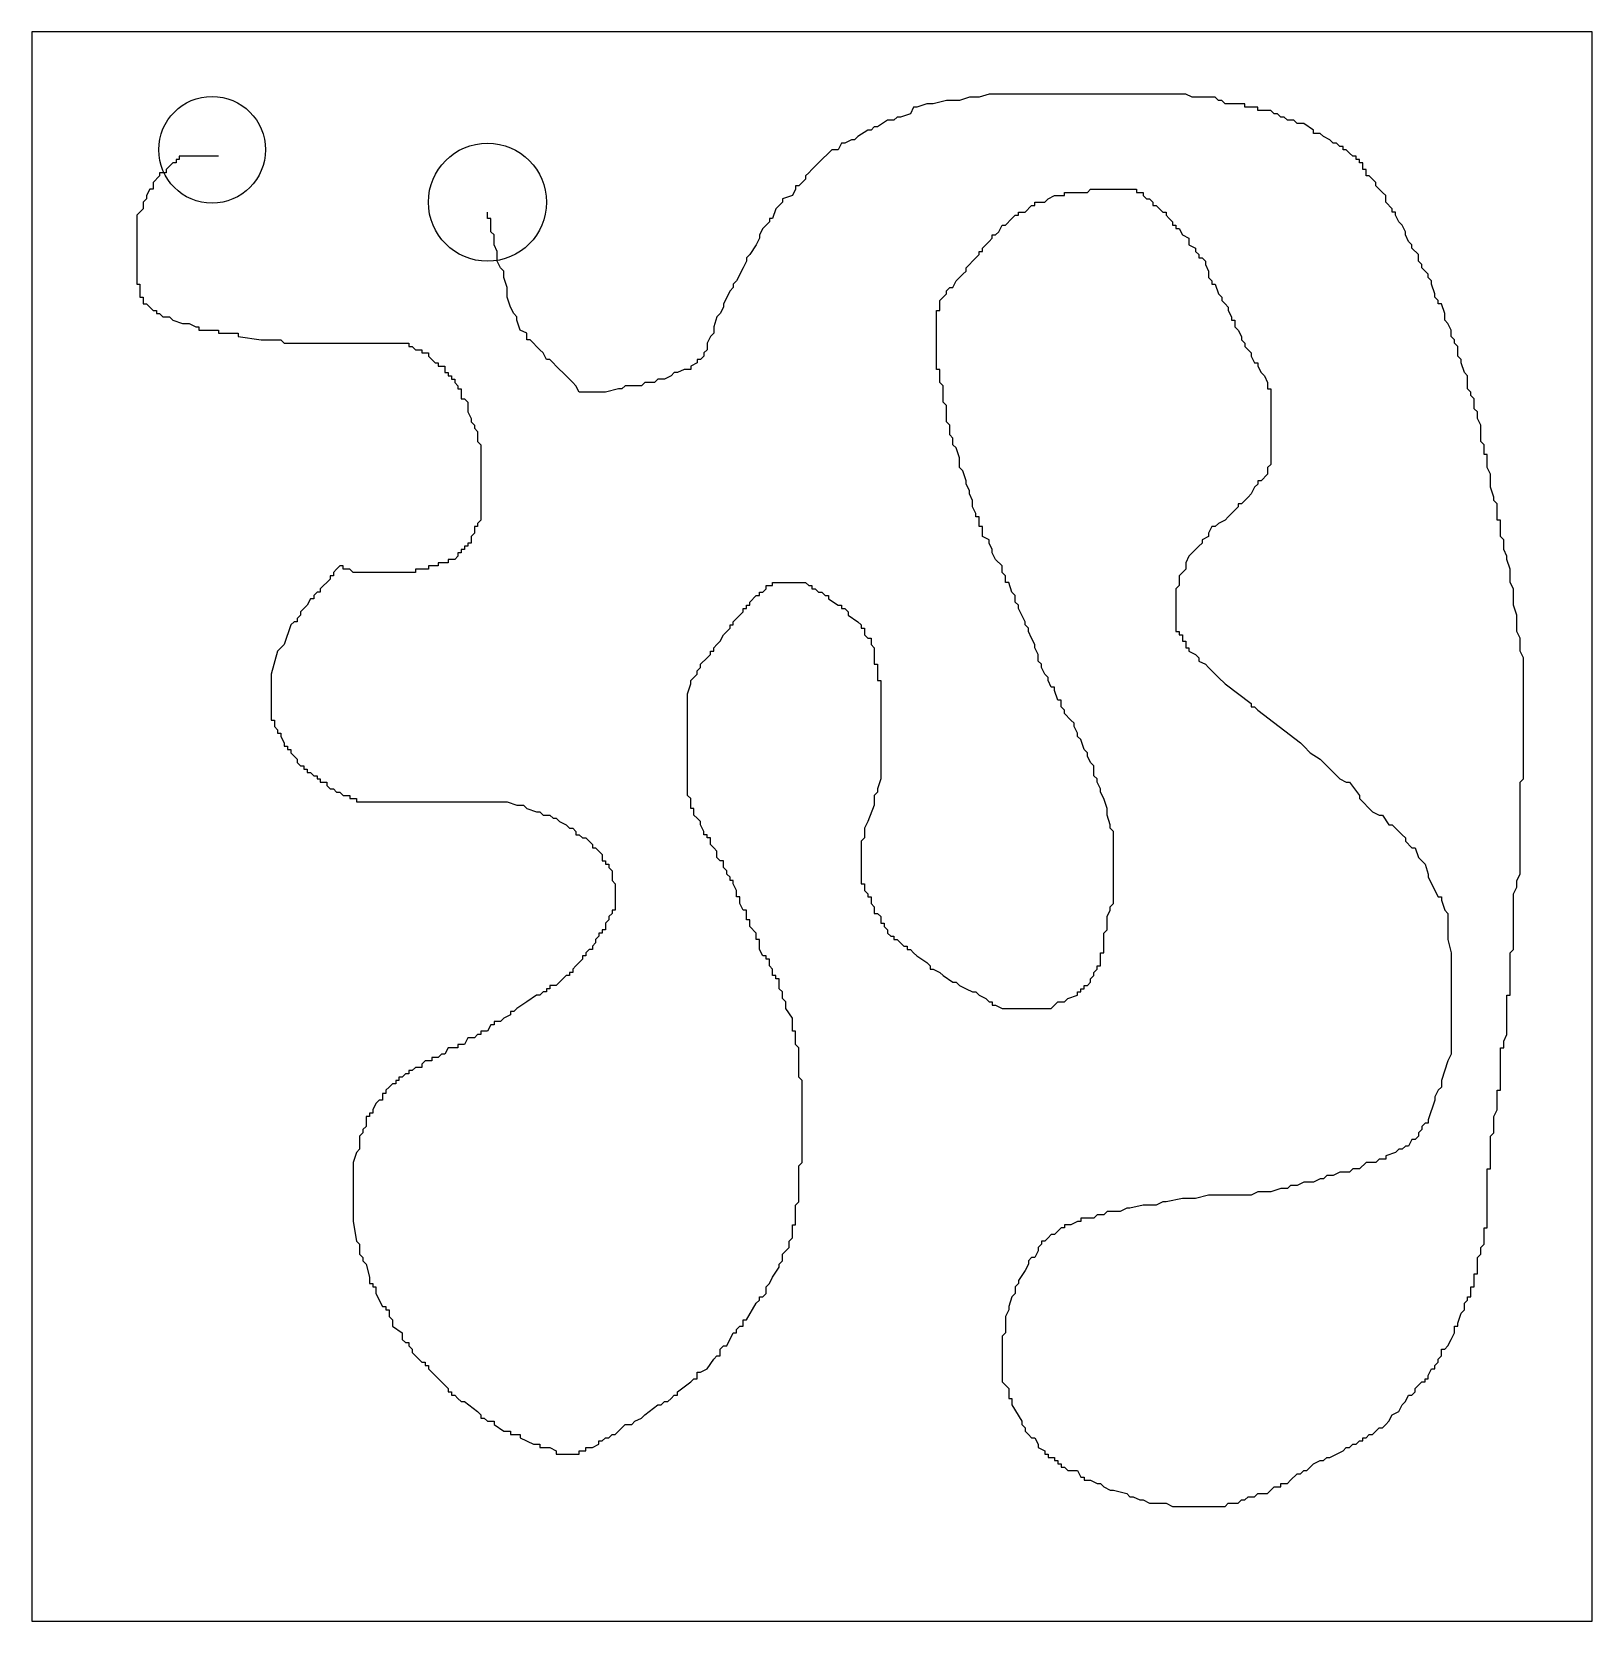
# Model space of a CAD drawing. Extents: x 24.8 to 74, y 0.2 to 50.3.
import ezdxf

# ---------------------------------------------------------------- set-up
doc = ezdxf.new("R2010")
doc.units = 0
doc.layers.add('LAYER_1', color=7, linetype='CONTINUOUS')

msp = doc.modelspace()

# ---------------------------------------------------------------- linework, layer by layer
at = {"layer": 'LAYER_1'}
msp.add_lwpolyline([(24.75, 0.163), (73.983, 0.163), (73.983, 50.327), (24.75, 50.327)], close=True, dxfattribs=at)
msp.add_lwpolyline([(30.646, 46.396), (30.542, 46.396), (30.439, 46.396), (30.335, 46.396), (30.232, 46.396), (30.129, 46.396), (30.025, 46.396), (29.922, 46.396), (29.818, 46.396), (29.715, 46.396), (29.611, 46.396), (29.508, 46.396), (29.405, 46.396), (29.405, 46.293), (29.301, 46.293), (29.301, 46.189), (29.198, 46.189), (29.094, 46.086), (28.991, 45.983), (28.991, 45.879), (28.887, 45.879), (28.784, 45.879), (28.784, 45.776), (28.577, 45.569), (28.577, 45.465), (28.577, 45.362), (28.474, 45.362), (28.37, 45.155), (28.37, 45.052), (28.267, 44.948), (28.267, 44.845), (28.267, 44.741), (28.163, 44.638), (28.06, 44.534), (28.06, 44.431), (28.06, 44.328), (28.06, 44.224), (28.06, 44.121), (28.06, 43.914), (28.06, 43.81), (28.06, 43.707), (28.06, 43.604), (28.06, 43.397), (28.06, 43.293), (28.06, 43.19), (28.06, 43.086), (28.06, 42.983), (28.06, 42.88), (28.06, 42.776), (28.06, 42.673), (28.06, 42.569), (28.06, 42.466), (28.06, 42.362), (28.163, 42.362), (28.163, 42.259), (28.163, 42.156), (28.163, 42.052), (28.163, 41.949), (28.267, 41.949), (28.267, 41.845), (28.267, 41.742), (28.37, 41.742), (28.474, 41.638), (28.577, 41.535), (28.681, 41.535), (28.681, 41.432), (28.784, 41.432), (28.887, 41.328), (28.991, 41.328), (29.094, 41.328), (29.198, 41.225), (29.508, 41.121), (29.611, 41.121), (29.715, 41.121), (29.922, 41.018), (30.025, 41.018), (30.025, 40.914), (30.646, 40.914), (30.646, 40.811), (30.853, 40.811), (30.956, 40.811), (31.059, 40.811), (31.163, 40.811), (31.266, 40.811), (31.266, 40.708), (31.99, 40.604), (32.094, 40.604), (32.197, 40.604), (32.404, 40.604), (32.611, 40.604), (32.714, 40.501), (32.818, 40.501), (32.921, 40.501), (33.438, 40.501), (33.542, 40.501), (33.645, 40.501), (33.852, 40.501), (33.956, 40.501), (34.162, 40.501), (34.266, 40.501), (34.473, 40.501), (34.783, 40.501), (34.886, 40.501), (34.99, 40.501), (35.093, 40.501), (35.197, 40.501), (35.3, 40.501), (35.404, 40.501), (35.507, 40.501), (35.61, 40.501), (35.714, 40.501), (35.817, 40.501), (35.921, 40.501), (36.024, 40.501), (36.128, 40.501), (36.231, 40.501), (36.334, 40.501), (36.438, 40.501), (36.541, 40.501), (36.645, 40.501), (36.645, 40.397), (36.748, 40.397), (36.852, 40.294), (36.955, 40.294), (37.058, 40.294), (37.058, 40.19), (37.162, 40.19), (37.265, 40.19), (37.265, 40.087), (37.472, 39.88), (37.576, 39.88), (37.576, 39.777), (37.679, 39.777), (37.782, 39.777), (37.782, 39.673), (37.782, 39.57), (37.886, 39.57), (37.886, 39.466), (37.989, 39.466), (37.989, 39.363), (38.093, 39.363), (38.093, 39.26), (38.196, 39.156), (38.196, 39.053), (38.3, 39.053), (38.3, 38.949), (38.3, 38.846), (38.3, 38.742), (38.403, 38.742), (38.506, 38.639), (38.506, 38.536), (38.506, 38.432), (38.506, 38.329), (38.61, 38.122), (38.61, 38.018), (38.713, 37.915), (38.713, 37.812), (38.817, 37.708), (38.817, 37.605), (38.817, 37.398), (38.92, 37.294), (38.92, 37.191), (38.92, 37.088), (38.92, 36.984), (38.92, 36.881), (38.92, 36.777), (38.92, 36.57), (38.92, 36.467), (38.92, 36.364), (38.92, 36.26), (38.92, 36.157), (38.92, 36.053), (38.92, 35.846), (38.92, 35.743), (38.92, 35.64), (38.92, 35.536), (38.92, 35.433), (38.92, 35.329), (38.92, 35.226), (38.92, 35.122), (38.92, 35.019), (38.92, 34.916), (38.817, 34.812), (38.817, 34.709), (38.713, 34.709), (38.713, 34.605), (38.713, 34.502), (38.61, 34.398), (38.61, 34.295), (38.61, 34.192), (38.506, 34.192), (38.506, 34.088), (38.403, 34.088), (38.403, 33.985), (38.3, 33.985), (38.3, 33.881), (38.196, 33.881), (38.196, 33.778), (38.093, 33.674), (37.989, 33.674), (37.886, 33.674), (37.886, 33.571), (37.679, 33.571), (37.576, 33.571), (37.576, 33.468), (37.472, 33.468), (37.369, 33.468), (37.265, 33.468), (37.265, 33.364), (37.162, 33.364), (37.058, 33.364), (36.955, 33.364), (36.852, 33.364), (36.852, 33.261), (36.748, 33.261), (36.645, 33.261), (36.541, 33.261), (36.438, 33.261), (36.334, 33.261), (36.231, 33.261), (36.128, 33.261), (36.024, 33.261), (35.921, 33.261), (35.817, 33.261), (35.714, 33.261), (35.61, 33.261), (35.507, 33.261), (35.404, 33.261), (35.3, 33.261), (35.197, 33.261), (35.093, 33.261), (34.99, 33.261), (34.886, 33.261), (34.783, 33.364), (34.68, 33.364), (34.576, 33.364), (34.576, 33.468), (34.473, 33.468), (34.369, 33.364), (34.266, 33.261), (34.266, 33.157), (34.162, 33.157), (34.162, 33.054), (34.059, 32.95), (33.956, 32.847), (33.852, 32.744), (33.852, 32.64), (33.749, 32.64), (33.645, 32.537), (33.645, 32.433), (33.542, 32.433), (33.438, 32.226), (33.335, 32.123), (33.231, 32.02), (33.231, 31.916), (33.128, 31.813), (33.128, 31.709), (33.025, 31.709), (32.921, 31.606), (32.714, 30.985), (32.507, 30.778), (32.301, 30.054), (32.301, 29.951), (32.301, 29.848), (32.301, 29.744), (32.301, 29.537), (32.301, 29.434), (32.301, 29.33), (32.301, 29.227), (32.301, 29.124), (32.301, 29.02), (32.301, 28.917), (32.301, 28.813), (32.301, 28.606), (32.404, 28.606), (32.404, 28.503), (32.404, 28.4), (32.507, 28.296), (32.507, 28.193), (32.611, 28.193), (32.611, 28.089), (32.714, 27.882), (32.714, 27.779), (32.818, 27.779), (32.818, 27.676), (32.921, 27.676), (32.921, 27.572), (33.025, 27.469), (33.128, 27.365), (33.128, 27.262), (33.231, 27.158), (33.335, 27.158), (33.335, 27.055), (33.438, 27.055), (33.438, 26.952), (33.542, 26.952), (33.645, 26.848), (33.749, 26.848), (33.749, 26.745), (33.852, 26.745), (33.852, 26.641), (33.956, 26.641), (34.059, 26.641), (34.059, 26.538), (34.162, 26.434), (34.266, 26.434), (34.369, 26.331), (34.473, 26.331), (34.576, 26.228), (34.68, 26.228), (34.783, 26.228), (34.783, 26.124), (34.886, 26.124), (34.99, 26.124), (34.99, 26.021), (35.093, 26.021), (35.197, 26.021), (35.3, 26.021), (35.404, 26.021), (35.507, 26.021), (35.61, 26.021), (35.714, 26.021), (35.817, 26.021), (35.921, 26.021), (36.024, 26.021), (36.128, 26.021), (36.231, 26.021), (36.334, 26.021), (36.438, 26.021), (36.541, 26.021), (36.645, 26.021), (36.748, 26.021), (36.852, 26.021), (36.955, 26.021), (37.058, 26.021), (37.162, 26.021), (37.265, 26.021), (37.576, 26.021), (37.989, 26.021), (38.093, 26.021), (38.196, 26.021), (38.3, 26.021), (38.61, 26.021), (38.713, 26.021), (38.817, 26.021), (38.92, 26.021), (39.024, 26.021), (39.127, 26.021), (39.23, 26.021), (39.334, 26.021), (39.644, 26.021), (39.748, 26.021), (40.058, 25.917), (40.161, 25.917), (40.265, 25.917), (40.368, 25.814), (40.678, 25.71), (40.782, 25.71), (40.885, 25.607), (40.989, 25.607), (41.092, 25.607), (41.196, 25.504), (41.299, 25.504), (41.402, 25.4), (41.609, 25.297), (41.713, 25.193), (41.816, 25.193), (41.92, 25.09), (41.92, 24.986), (42.023, 24.986), (42.126, 24.883), (42.23, 24.883), (42.333, 24.779), (42.437, 24.676), (42.437, 24.573), (42.54, 24.573), (42.644, 24.469), (42.747, 24.366), (42.747, 24.262), (42.747, 24.159), (42.85, 24.159), (42.85, 24.055), (42.954, 24.055), (42.954, 23.952), (43.057, 23.849), (43.057, 23.745), (43.057, 23.642), (43.057, 23.538), (43.161, 23.435), (43.161, 23.331), (43.161, 23.228), (43.161, 23.125), (43.161, 23.021), (43.161, 22.918), (43.161, 22.814), (43.161, 22.711), (43.161, 22.607), (43.057, 22.607), (43.057, 22.504), (42.954, 22.401), (42.954, 22.297), (42.85, 22.194), (42.85, 22.09), (42.85, 21.987), (42.747, 21.987), (42.747, 21.883), (42.644, 21.883), (42.644, 21.78), (42.54, 21.677), (42.54, 21.573), (42.437, 21.47), (42.437, 21.366), (42.333, 21.366), (42.23, 21.263), (42.23, 21.159), (42.126, 21.159), (42.126, 21.056), (42.023, 20.953), (41.92, 20.849), (41.816, 20.746), (41.816, 20.642), (41.713, 20.642), (41.713, 20.539), (41.609, 20.539), (41.506, 20.435), (41.299, 20.229), (41.196, 20.229), (41.092, 20.229), (41.092, 20.125), (40.989, 20.125), (40.989, 20.022), (40.885, 20.022), (40.782, 19.918), (40.678, 19.918), (40.368, 19.711), (40.058, 19.505), (39.954, 19.401), (39.851, 19.401), (39.851, 19.298), (39.644, 19.194), (39.541, 19.091), (39.437, 19.091), (39.334, 19.091), (39.334, 18.987), (39.23, 18.987), (39.127, 18.781), (39.024, 18.781), (38.92, 18.781), (38.92, 18.677), (38.817, 18.677), (38.713, 18.574), (38.61, 18.574), (38.506, 18.574), (38.403, 18.367), (38.3, 18.367), (38.196, 18.367), (38.196, 18.263), (38.093, 18.263), (37.989, 18.263), (37.886, 18.263), (37.782, 18.057), (37.679, 18.057), (37.576, 17.953), (37.472, 17.953), (37.369, 17.953), (37.369, 17.85), (37.162, 17.85), (37.058, 17.746), (37.058, 17.643), (36.955, 17.643), (36.852, 17.643), (36.748, 17.539), (36.645, 17.539), (36.645, 17.436), (36.541, 17.436), (36.438, 17.333), (36.334, 17.333), (36.334, 17.229), (36.231, 17.229), (36.231, 17.126), (36.128, 17.126), (36.024, 17.022), (35.921, 16.919), (35.921, 16.815), (35.817, 16.815), (35.817, 16.712), (35.817, 16.609), (35.714, 16.609), (35.61, 16.505), (35.507, 16.298), (35.507, 16.195), (35.404, 16.195), (35.404, 16.091), (35.3, 16.091), (35.3, 15.988), (35.3, 15.885), (35.3, 15.781), (35.197, 15.678), (35.197, 15.574), (35.093, 15.471), (35.093, 15.367), (35.093, 15.264), (35.093, 15.161), (35.093, 15.057), (34.99, 14.954), (34.886, 14.643), (34.886, 14.54), (34.886, 14.437), (34.886, 14.333), (34.886, 14.23), (34.886, 14.126), (34.886, 14.023), (34.886, 13.609), (34.886, 13.402), (34.886, 13.299), (34.886, 13.092), (34.886, 12.989), (34.886, 12.885), (34.886, 12.782), (34.99, 12.161), (35.093, 12.058), (35.093, 11.954), (35.093, 11.851), (35.093, 11.747), (35.197, 11.644), (35.197, 11.541), (35.3, 11.437), (35.404, 11.023), (35.404, 10.92), (35.404, 10.817), (35.507, 10.817), (35.507, 10.713), (35.61, 10.713), (35.61, 10.61), (35.61, 10.506), (35.817, 10.093), (35.921, 10.093), (35.921, 9.989), (36.024, 9.989), (36.024, 9.782), (36.128, 9.679), (36.128, 9.575), (36.128, 9.472), (36.438, 9.265), (36.438, 9.162), (36.438, 9.058), (36.541, 8.955), (36.645, 8.955), (36.645, 8.851), (36.748, 8.748), (36.748, 8.645), (37.058, 8.334), (37.162, 8.334), (37.162, 8.231), (37.265, 8.231), (37.265, 8.127), (37.369, 8.024), (37.472, 7.921), (37.886, 7.507), (37.886, 7.403), (37.989, 7.403), (37.989, 7.3), (38.093, 7.3), (38.196, 7.197), (38.3, 7.093), (38.403, 7.093), (38.817, 6.783), (38.92, 6.679), (38.92, 6.576), (39.024, 6.576), (39.127, 6.473), (39.23, 6.473), (39.334, 6.473), (39.334, 6.369), (39.644, 6.162), (39.748, 6.162), (39.851, 6.162), (39.851, 6.059), (39.954, 6.059), (40.058, 6.059), (40.161, 6.059), (40.161, 5.955), (40.575, 5.748), (40.678, 5.748), (40.782, 5.748), (40.782, 5.645), (40.885, 5.645), (40.989, 5.645), (41.092, 5.645), (41.299, 5.542), (41.299, 5.438), (41.402, 5.438), (41.506, 5.438), (41.609, 5.438), (41.713, 5.438), (41.816, 5.438), (41.92, 5.438), (42.023, 5.438), (42.023, 5.542), (42.126, 5.542), (42.23, 5.542), (42.23, 5.645), (42.333, 5.645), (42.437, 5.645), (42.644, 5.748), (42.644, 5.852), (42.747, 5.852), (42.85, 5.955), (42.954, 5.955), (43.057, 6.059), (43.161, 6.059), (43.264, 6.162), (43.368, 6.266), (43.471, 6.369), (43.574, 6.369), (43.678, 6.369), (43.781, 6.473), (43.988, 6.576), (44.092, 6.679), (44.505, 6.99), (44.609, 6.99), (44.712, 7.093), (44.816, 7.093), (44.919, 7.197), (45.022, 7.3), (45.126, 7.3), (45.126, 7.403), (45.54, 7.714), (45.643, 7.817), (45.746, 7.817), (45.746, 7.921), (45.746, 8.024), (45.85, 8.024), (46.057, 8.127), (46.264, 8.438), (46.367, 8.541), (46.47, 8.541), (46.47, 8.645), (46.47, 8.748), (46.574, 8.851), (46.677, 8.851), (46.884, 9.265), (46.988, 9.265), (46.988, 9.369), (47.091, 9.472), (47.194, 9.472), (47.194, 9.679), (47.298, 9.679), (47.608, 10.196), (47.712, 10.299), (47.712, 10.403), (47.815, 10.403), (47.918, 10.506), (47.918, 10.61), (47.918, 10.713), (48.022, 10.817), (48.125, 11.023), (48.332, 11.334), (48.332, 11.437), (48.436, 11.541), (48.436, 11.644), (48.436, 11.747), (48.539, 11.851), (48.642, 11.954), (48.642, 12.058), (48.642, 12.161), (48.746, 12.265), (48.746, 12.368), (48.746, 12.575), (48.746, 12.678), (48.849, 12.678), (48.849, 12.782), (48.849, 12.885), (48.849, 12.989), (48.849, 13.092), (48.849, 13.299), (48.953, 13.402), (48.953, 13.506), (48.953, 13.609), (48.953, 13.713), (48.953, 13.816), (48.953, 13.919), (48.953, 14.023), (48.953, 14.126), (48.953, 14.23), (48.953, 14.333), (48.953, 14.437), (48.953, 14.54), (49.056, 14.643), (49.056, 14.747), (49.056, 14.85), (49.056, 14.954), (49.056, 15.057), (49.056, 15.161), (49.056, 15.264), (49.056, 15.367), (49.056, 15.471), (49.056, 15.574), (49.056, 15.678), (49.056, 15.781), (49.056, 15.885), (49.056, 15.988), (49.056, 16.091), (49.056, 16.298), (49.056, 16.402), (49.056, 16.505), (49.056, 16.609), (49.056, 16.712), (49.056, 16.815), (49.056, 16.919), (49.056, 17.126), (49.056, 17.229), (48.953, 17.333), (48.953, 17.436), (48.953, 17.539), (48.953, 17.85), (48.953, 17.953), (48.953, 18.057), (48.953, 18.16), (48.953, 18.263), (48.849, 18.367), (48.849, 18.47), (48.849, 18.677), (48.849, 18.781), (48.746, 18.781), (48.746, 18.884), (48.746, 18.987), (48.746, 19.091), (48.746, 19.194), (48.539, 19.505), (48.539, 19.608), (48.539, 19.711), (48.436, 19.815), (48.436, 19.918), (48.436, 20.022), (48.332, 20.125), (48.332, 20.229), (48.332, 20.332), (48.332, 20.435), (48.229, 20.435), (48.229, 20.539), (48.125, 20.539), (48.125, 20.746), (48.022, 20.849), (48.022, 20.953), (48.022, 21.056), (47.918, 21.056), (47.918, 21.159), (47.815, 21.159), (47.712, 21.366), (47.712, 21.47), (47.712, 21.573), (47.712, 21.677), (47.608, 21.677), (47.608, 21.78), (47.608, 21.883), (47.401, 22.09), (47.401, 22.297), (47.298, 22.297), (47.298, 22.401), (47.298, 22.504), (47.298, 22.607), (47.194, 22.607), (47.091, 22.814), (47.091, 23.021), (46.988, 23.021), (46.988, 23.125), (46.988, 23.228), (46.884, 23.435), (46.884, 23.538), (46.781, 23.538), (46.781, 23.642), (46.677, 23.745), (46.677, 23.849), (46.574, 23.952), (46.574, 24.055), (46.574, 24.159), (46.47, 24.159), (46.367, 24.262), (46.367, 24.366), (46.367, 24.469), (46.264, 24.573), (46.16, 24.676), (46.16, 24.779), (46.16, 24.883), (46.057, 24.883), (46.057, 24.986), (45.953, 24.986), (45.953, 25.09), (45.85, 25.297), (45.85, 25.4), (45.746, 25.504), (45.643, 25.607), (45.643, 25.71), (45.643, 25.814), (45.54, 25.814), (45.54, 25.917), (45.54, 26.021), (45.54, 26.124), (45.436, 26.228), (45.436, 26.331), (45.436, 26.434), (45.436, 26.538), (45.436, 26.641), (45.436, 26.745), (45.436, 26.848), (45.436, 26.952), (45.436, 27.055), (45.436, 27.158), (45.436, 27.262), (45.436, 27.365), (45.436, 27.469), (45.436, 27.572), (45.436, 27.676), (45.436, 27.779), (45.436, 27.882), (45.436, 27.986), (45.436, 28.089), (45.436, 28.193), (45.436, 28.296), (45.436, 28.4), (45.436, 28.503), (45.436, 28.606), (45.436, 28.917), (45.436, 29.02), (45.436, 29.227), (45.436, 29.33), (45.436, 29.434), (45.54, 29.744), (45.54, 29.848), (45.643, 29.951), (45.746, 30.054), (45.746, 30.158), (45.85, 30.261), (45.85, 30.365), (46.057, 30.572), (46.16, 30.675), (46.16, 30.778), (46.264, 30.778), (46.264, 30.882), (46.367, 30.985), (46.47, 31.089), (46.574, 31.296), (46.677, 31.399), (46.781, 31.502), (46.781, 31.606), (46.884, 31.606), (46.884, 31.709), (46.988, 31.813), (47.091, 31.916), (47.194, 32.02), (47.194, 32.123), (47.298, 32.123), (47.298, 32.226), (47.401, 32.226), (47.401, 32.33), (47.608, 32.537), (47.712, 32.537), (47.712, 32.64), (47.815, 32.64), (47.918, 32.744), (47.918, 32.847), (48.022, 32.847), (48.125, 32.847), (48.125, 32.95), (48.229, 32.95), (48.332, 32.95), (48.436, 32.95), (48.539, 32.95), (48.642, 32.95), (48.746, 32.95), (48.849, 32.95), (48.953, 32.95), (49.056, 32.95), (49.16, 32.95), (49.263, 32.847), (49.366, 32.847), (49.366, 32.744), (49.47, 32.744), (49.573, 32.64), (49.677, 32.64), (49.78, 32.537), (49.884, 32.537), (49.884, 32.433), (50.194, 32.226), (50.297, 32.226), (50.297, 32.123), (50.401, 32.123), (50.504, 32.02), (50.504, 31.916), (50.814, 31.709), (50.918, 31.606), (50.918, 31.502), (51.021, 31.502), (51.021, 31.399), (51.021, 31.296), (51.125, 31.192), (51.228, 31.192), (51.228, 31.089), (51.228, 30.985), (51.332, 30.882), (51.332, 30.778), (51.332, 30.572), (51.332, 30.468), (51.332, 30.365), (51.435, 30.365), (51.435, 30.261), (51.435, 30.158), (51.435, 29.848), (51.538, 29.848), (51.538, 29.641), (51.538, 29.537), (51.538, 29.434), (51.538, 29.33), (51.538, 29.124), (51.538, 29.02), (51.538, 28.917), (51.538, 28.813), (51.538, 28.71), (51.538, 28.606), (51.538, 28.296), (51.538, 28.193), (51.538, 27.986), (51.538, 27.882), (51.538, 27.779), (51.538, 27.469), (51.538, 27.365), (51.538, 27.262), (51.538, 27.158), (51.538, 26.952), (51.538, 26.848), (51.538, 26.745), (51.435, 26.434), (51.435, 26.331), (51.332, 26.228), (51.332, 26.124), (51.332, 26.021), (51.332, 25.917), (51.125, 25.4), (51.021, 25.193), (51.021, 24.883), (50.918, 24.779), (50.918, 24.676), (50.918, 24.573), (50.918, 24.469), (50.918, 24.366), (50.918, 24.262), (50.918, 24.159), (50.918, 24.055), (50.918, 23.952), (50.918, 23.849), (50.918, 23.745), (50.918, 23.642), (50.918, 23.538), (50.918, 23.435), (51.021, 23.435), (51.021, 23.228), (51.125, 23.125), (51.125, 23.021), (51.228, 23.021), (51.228, 22.918), (51.228, 22.814), (51.332, 22.711), (51.332, 22.607), (51.332, 22.504), (51.435, 22.504), (51.538, 22.401), (51.538, 22.297), (51.538, 22.194), (51.642, 22.194), (51.642, 22.09), (51.745, 21.987), (51.745, 21.883), (51.849, 21.78), (51.952, 21.78), (51.952, 21.677), (52.056, 21.677), (52.159, 21.573), (52.262, 21.47), (52.366, 21.47), (52.366, 21.366), (52.469, 21.366), (52.573, 21.263), (52.676, 21.159), (52.987, 20.953), (53.09, 20.849), (53.09, 20.746), (53.193, 20.746), (53.4, 20.642), (53.504, 20.539), (53.814, 20.332), (53.917, 20.332), (54.021, 20.229), (54.228, 20.125), (54.435, 20.022), (54.538, 20.022), (54.641, 19.918), (54.848, 19.815), (54.952, 19.711), (55.055, 19.711), (55.055, 19.608), (55.159, 19.608), (55.365, 19.505), (55.469, 19.505), (55.572, 19.505), (55.676, 19.505), (55.779, 19.505), (55.883, 19.505), (55.986, 19.505), (56.089, 19.505), (56.193, 19.505), (56.296, 19.505), (56.4, 19.505), (56.503, 19.505), (56.607, 19.505), (56.71, 19.505), (56.813, 19.505), (56.917, 19.505), (57.02, 19.608), (57.124, 19.711), (57.227, 19.711), (57.331, 19.711), (57.434, 19.815), (57.744, 19.918), (57.744, 20.022), (57.848, 20.022), (57.848, 20.125), (57.951, 20.125), (57.951, 20.229), (58.055, 20.229), (58.158, 20.332), (58.158, 20.435), (58.261, 20.539), (58.261, 20.642), (58.365, 20.746), (58.365, 20.849), (58.468, 20.849), (58.468, 20.953), (58.468, 21.159), (58.468, 21.263), (58.572, 21.263), (58.572, 21.366), (58.572, 21.47), (58.572, 21.573), (58.572, 21.883), (58.675, 21.987), (58.675, 22.09), (58.675, 22.194), (58.675, 22.297), (58.675, 22.401), (58.779, 22.607), (58.779, 22.711), (58.882, 22.814), (58.882, 23.021), (58.882, 23.125), (58.882, 23.228), (58.882, 23.435), (58.882, 23.538), (58.882, 23.642), (58.882, 23.745), (58.882, 23.849), (58.882, 23.952), (58.882, 24.159), (58.882, 24.366), (58.882, 24.469), (58.882, 24.573), (58.882, 24.676), (58.882, 24.779), (58.882, 25.09), (58.779, 25.193), (58.779, 25.297), (58.675, 25.607), (58.675, 25.71), (58.675, 25.814), (58.572, 26.124), (58.468, 26.331), (58.468, 26.434), (58.365, 26.641), (58.365, 26.745), (58.261, 26.848), (58.261, 27.055), (58.261, 27.158), (58.158, 27.262), (58.055, 27.469), (58.055, 27.572), (57.951, 27.676), (57.848, 27.986), (57.744, 28.089), (57.744, 28.193), (57.641, 28.4), (57.641, 28.503), (57.537, 28.606), (57.331, 28.813), (57.331, 28.917), (57.227, 29.02), (57.227, 29.124), (57.227, 29.227), (57.124, 29.227), (57.02, 29.537), (57.02, 29.641), (56.917, 29.641), (56.813, 29.848), (56.813, 29.951), (56.71, 30.054), (56.607, 30.261), (56.607, 30.365), (56.503, 30.468), (56.503, 30.675), (56.4, 30.882), (56.4, 30.985), (56.296, 31.192), (56.193, 31.399), (56.193, 31.502), (56.089, 31.606), (56.089, 31.709), (55.883, 32.123), (55.883, 32.226), (55.779, 32.33), (55.779, 32.433), (55.779, 32.537), (55.676, 32.64), (55.572, 32.95), (55.469, 32.95), (55.469, 33.157), (55.365, 33.261), (55.365, 33.364), (55.365, 33.468), (55.159, 33.674), (55.055, 33.881), (55.055, 33.985), (54.952, 34.192), (54.952, 34.295), (54.745, 34.398), (54.745, 34.502), (54.745, 34.709), (54.641, 34.709), (54.641, 35.019), (54.538, 35.019), (54.538, 35.122), (54.435, 35.329), (54.435, 35.433), (54.435, 35.536), (54.331, 35.743), (54.331, 35.846), (54.228, 36.053), (54.228, 36.157), (54.124, 36.467), (54.021, 36.57), (54.021, 36.674), (54.021, 36.881), (53.917, 37.191), (53.814, 37.294), (53.814, 37.398), (53.814, 37.501), (53.711, 37.605), (53.711, 37.708), (53.711, 37.812), (53.711, 37.915), (53.607, 38.018), (53.607, 38.329), (53.607, 38.432), (53.607, 38.536), (53.504, 38.639), (53.504, 38.742), (53.504, 38.846), (53.504, 39.053), (53.504, 39.156), (53.4, 39.26), (53.4, 39.363), (53.4, 39.466), (53.4, 39.57), (53.4, 39.673), (53.297, 39.673), (53.297, 39.777), (53.297, 39.88), (53.297, 39.984), (53.297, 40.087), (53.297, 40.19), (53.297, 40.294), (53.297, 40.397), (53.297, 40.501), (53.297, 40.604), (53.297, 40.708), (53.297, 40.811), (53.297, 40.914), (53.297, 41.018), (53.297, 41.121), (53.297, 41.225), (53.297, 41.328), (53.297, 41.432), (53.297, 41.535), (53.4, 41.535), (53.4, 41.638), (53.4, 41.845), (53.504, 41.949), (53.607, 42.052), (53.607, 42.156), (53.711, 42.259), (53.814, 42.259), (53.917, 42.466), (54.021, 42.569), (54.124, 42.673), (54.228, 42.776), (54.228, 42.88), (54.331, 42.983), (54.435, 43.086), (54.538, 43.19), (54.641, 43.293), (54.641, 43.397), (54.745, 43.397), (54.745, 43.5), (54.952, 43.707), (55.055, 43.81), (55.055, 43.914), (55.159, 43.914), (55.262, 44.017), (55.365, 44.224), (55.469, 44.224), (55.676, 44.431), (55.779, 44.534), (55.883, 44.534), (55.883, 44.638), (55.986, 44.638), (56.089, 44.638), (56.296, 44.845), (56.4, 44.845), (56.4, 44.948), (56.503, 44.948), (56.71, 44.948), (56.813, 45.052), (57.02, 45.155), (57.124, 45.155), (57.227, 45.155), (57.331, 45.155), (57.331, 45.259), (57.434, 45.259), (57.641, 45.259), (57.744, 45.259), (57.848, 45.259), (57.951, 45.259), (58.055, 45.259), (58.158, 45.362), (58.261, 45.362), (58.365, 45.362), (58.468, 45.362), (58.675, 45.362), (58.882, 45.362), (58.985, 45.362), (59.089, 45.362), (59.192, 45.362), (59.296, 45.362), (59.399, 45.362), (59.503, 45.362), (59.606, 45.362), (59.606, 45.259), (59.709, 45.259), (59.813, 45.259), (59.813, 45.155), (59.916, 45.052), (60.02, 45.052), (60.123, 44.948), (60.123, 44.845), (60.227, 44.845), (60.33, 44.741), (60.433, 44.638), (60.537, 44.638), (60.537, 44.534), (60.64, 44.431), (60.744, 44.328), (60.744, 44.224), (60.847, 44.224), (60.847, 44.121), (60.951, 44.121), (61.054, 43.914), (61.261, 43.81), (61.261, 43.707), (61.261, 43.604), (61.468, 43.5), (61.468, 43.397), (61.571, 43.293), (61.571, 43.19), (61.675, 43.19), (61.778, 43.086), (61.778, 42.983), (61.881, 42.776), (61.881, 42.673), (61.881, 42.569), (61.985, 42.466), (61.985, 42.362), (62.088, 42.362), (62.192, 42.052), (62.295, 41.949), (62.295, 41.845), (62.399, 41.742), (62.502, 41.638), (62.502, 41.535), (62.605, 41.328), (62.605, 41.225), (62.709, 41.225), (62.709, 41.018), (62.812, 40.914), (62.916, 40.708), (62.916, 40.604), (63.019, 40.501), (63.019, 40.397), (63.226, 40.19), (63.226, 40.087), (63.329, 39.88), (63.433, 39.88), (63.433, 39.777), (63.536, 39.57), (63.64, 39.466), (63.743, 39.26), (63.743, 39.156), (63.743, 39.053), (63.847, 39.053), (63.847, 38.846), (63.847, 38.742), (63.847, 38.639), (63.847, 38.536), (63.847, 38.432), (63.847, 38.329), (63.847, 38.225), (63.847, 38.122), (63.847, 38.018), (63.847, 37.915), (63.847, 37.812), (63.847, 37.708), (63.847, 37.605), (63.847, 37.501), (63.847, 37.398), (63.847, 37.294), (63.847, 37.191), (63.847, 37.088), (63.847, 36.984), (63.847, 36.881), (63.847, 36.777), (63.847, 36.674), (63.743, 36.57), (63.743, 36.364), (63.536, 36.157), (63.433, 36.157), (63.433, 36.053), (63.329, 35.95), (63.226, 35.743), (63.123, 35.64), (62.916, 35.433), (62.812, 35.433), (62.812, 35.329), (62.605, 35.122), (62.502, 35.019), (62.399, 34.916), (62.192, 34.812), (62.088, 34.709), (61.985, 34.709), (61.881, 34.502), (61.881, 34.398), (61.675, 34.295), (61.675, 34.192), (61.571, 34.088), (61.468, 33.985), (61.364, 33.881), (61.261, 33.778), (61.157, 33.571), (61.157, 33.468), (61.157, 33.364), (60.951, 33.157), (60.951, 33.054), (60.951, 32.95), (60.951, 32.847), (60.847, 32.744), (60.847, 32.64), (60.847, 32.33), (60.847, 32.226), (60.847, 32.123), (60.847, 32.02), (60.847, 31.916), (60.847, 31.813), (60.847, 31.709), (60.847, 31.606), (60.847, 31.502), (60.847, 31.399), (60.951, 31.399), (60.951, 31.296), (61.054, 31.296), (61.054, 31.192), (61.054, 31.089), (61.157, 31.089), (61.157, 30.985), (61.157, 30.882), (61.261, 30.882), (61.261, 30.778), (61.468, 30.675), (61.571, 30.572), (61.571, 30.468), (61.778, 30.365), (61.881, 30.261), (61.985, 30.158), (62.192, 29.951), (62.399, 29.744), (63.226, 29.124), (63.226, 29.02), (63.329, 29.02), (63.433, 28.917), (64.777, 27.882), (64.881, 27.779), (65.088, 27.572), (65.398, 27.365), (65.605, 27.158), (66.019, 26.745), (66.225, 26.641), (66.329, 26.641), (66.639, 26.228), (66.639, 26.124), (67.053, 25.71), (67.26, 25.607), (67.363, 25.607), (67.57, 25.297), (67.673, 25.297), (67.984, 24.986), (68.087, 24.883), (68.087, 24.779), (68.294, 24.573), (68.397, 24.573), (68.501, 24.262), (68.604, 24.159), (68.708, 24.055), (68.811, 23.745), (68.811, 23.642), (69.121, 23.021), (69.225, 23.021), (69.225, 22.918), (69.328, 22.607), (69.432, 22.504), (69.432, 21.987), (69.432, 21.78), (69.432, 21.677), (69.535, 21.263), (69.535, 21.159), (69.535, 20.435), (69.535, 20.229), (69.535, 20.125), (69.535, 19.608), (69.535, 19.401), (69.535, 18.781), (69.535, 18.677), (69.535, 18.47), (69.535, 18.057), (69.432, 17.85), (69.225, 17.229), (69.225, 17.022), (69.121, 16.919), (69.018, 16.712), (69.018, 16.609), (68.811, 15.988), (68.811, 15.885), (68.708, 15.885), (68.604, 15.781), (68.604, 15.678), (68.501, 15.574), (68.501, 15.471), (68.397, 15.367), (68.294, 15.367), (68.191, 15.161), (68.087, 15.161), (67.984, 15.057), (67.88, 15.057), (67.777, 14.954), (67.467, 14.85), (67.467, 14.747), (67.26, 14.747), (67.156, 14.643), (66.846, 14.643), (66.639, 14.437), (66.536, 14.437), (66.432, 14.437), (66.329, 14.333), (66.122, 14.333), (66.019, 14.333), (65.812, 14.23), (65.708, 14.23), (65.605, 14.23), (65.501, 14.126), (65.398, 14.126), (65.191, 14.023), (65.088, 14.023), (64.881, 14.023), (64.674, 13.919), (64.467, 13.919), (64.364, 13.816), (64.26, 13.816), (64.157, 13.816), (63.847, 13.713), (63.536, 13.713), (63.433, 13.713), (63.226, 13.609), (62.916, 13.609), (62.709, 13.609), (62.192, 13.609), (62.088, 13.609), (61.881, 13.609), (61.468, 13.506), (61.054, 13.506), (60.537, 13.402), (60.433, 13.402), (60.227, 13.299), (59.916, 13.299), (59.813, 13.299), (59.399, 13.195), (59.296, 13.195), (59.089, 13.092), (58.882, 13.092), (58.675, 13.092), (58.572, 12.989), (58.365, 12.989), (58.261, 12.885), (58.055, 12.885), (57.951, 12.885), (57.848, 12.885), (57.848, 12.782), (57.744, 12.782), (57.537, 12.678), (57.434, 12.678), (57.331, 12.678), (57.331, 12.575), (57.227, 12.575), (57.124, 12.471), (57.02, 12.368), (56.917, 12.368), (56.813, 12.265), (56.71, 12.161), (56.607, 12.161), (56.607, 12.058), (56.503, 11.954), (56.503, 11.851), (56.4, 11.644), (56.296, 11.644), (56.193, 11.541), (56.193, 11.437), (56.089, 11.23), (55.883, 10.92), (55.883, 10.817), (55.779, 10.713), (55.779, 10.506), (55.676, 10.403), (55.572, 10.093), (55.572, 9.989), (55.469, 9.782), (55.469, 9.575), (55.469, 9.265), (55.365, 9.162), (55.365, 9.058), (55.365, 8.955), (55.365, 8.748), (55.365, 8.645), (55.365, 8.438), (55.365, 8.231), (55.365, 8.127), (55.365, 7.921), (55.365, 7.817), (55.365, 7.714), (55.469, 7.61), (55.572, 7.507), (55.572, 7.197), (55.676, 7.197), (55.676, 6.99), (55.986, 6.473), (55.986, 6.369), (56.089, 6.266), (56.089, 6.162), (56.193, 6.059), (56.296, 5.955), (56.4, 5.955), (56.503, 5.748), (56.503, 5.645), (56.71, 5.542), (56.71, 5.438), (56.813, 5.438), (56.813, 5.335), (56.917, 5.335), (57.02, 5.335), (57.02, 5.231), (57.124, 5.231), (57.124, 5.128), (57.227, 5.128), (57.227, 5.024), (57.331, 5.024), (57.434, 4.921), (57.537, 4.921), (57.641, 4.921), (57.744, 4.921), (57.848, 4.714), (57.951, 4.714), (57.951, 4.611), (58.055, 4.611), (58.158, 4.611), (58.365, 4.507), (58.468, 4.507), (58.572, 4.404), (58.779, 4.3), (58.882, 4.3), (59.296, 4.197), (59.399, 4.094), (59.503, 4.094), (59.709, 3.99), (59.813, 3.99), (60.02, 3.887), (60.123, 3.887), (60.433, 3.887), (60.537, 3.887), (60.744, 3.783), (60.847, 3.783), (61.054, 3.783), (61.157, 3.783), (61.261, 3.783), (61.364, 3.783), (61.571, 3.783), (61.675, 3.783), (61.778, 3.783), (61.881, 3.783), (61.985, 3.783), (62.295, 3.783), (62.399, 3.783), (62.502, 3.887), (62.605, 3.887), (62.812, 3.887), (62.916, 3.99), (63.019, 3.99), (63.123, 4.094), (63.226, 4.094), (63.329, 4.094), (63.433, 4.197), (63.64, 4.197), (63.743, 4.197), (63.95, 4.404), (64.053, 4.404), (64.157, 4.404), (64.157, 4.507), (64.364, 4.507), (64.467, 4.611), (64.674, 4.818), (64.777, 4.818), (64.881, 4.921), (64.984, 4.921), (65.191, 5.128), (65.398, 5.231), (65.501, 5.231), (65.605, 5.335), (65.708, 5.335), (65.915, 5.438), (66.122, 5.542), (66.225, 5.645), (66.329, 5.645), (66.432, 5.748), (66.536, 5.748), (66.639, 5.852), (66.743, 5.852), (66.743, 5.955), (66.846, 5.955), (66.949, 6.059), (67.053, 6.059), (67.156, 6.162), (67.26, 6.266), (67.363, 6.266), (67.467, 6.369), (67.57, 6.473), (67.673, 6.679), (67.88, 6.783), (67.984, 6.99), (68.087, 7.093), (68.191, 7.3), (68.294, 7.3), (68.397, 7.403), (68.397, 7.507), (68.604, 7.714), (68.708, 7.714), (68.708, 7.817), (68.811, 7.817), (68.811, 7.921), (68.915, 8.127), (69.018, 8.127), (69.018, 8.231), (69.121, 8.334), (69.121, 8.438), (69.225, 8.541), (69.225, 8.645), (69.225, 8.748), (69.328, 8.748), (69.432, 8.851), (69.535, 9.058), (69.639, 9.265), (69.639, 9.369), (69.639, 9.472), (69.742, 9.472), (69.742, 9.575), (69.845, 9.886), (69.949, 9.989), (69.949, 10.093), (69.949, 10.196), (70.052, 10.299), (70.052, 10.403), (70.156, 10.403), (70.156, 10.61), (70.156, 10.713), (70.259, 10.713), (70.259, 10.817), (70.259, 10.92), (70.259, 11.023), (70.259, 11.127), (70.363, 11.127), (70.363, 11.23), (70.363, 11.334), (70.363, 11.437), (70.363, 11.541), (70.363, 11.644), (70.466, 11.747), (70.466, 11.851), (70.466, 11.954), (70.569, 12.058), (70.569, 12.161), (70.569, 12.265), (70.569, 12.368), (70.569, 12.471), (70.569, 12.575), (70.673, 12.575), (70.673, 12.782), (70.673, 12.885), (70.673, 12.989), (70.673, 13.092), (70.673, 13.195), (70.673, 13.299), (70.673, 13.402), (70.673, 13.609), (70.673, 13.713), (70.673, 13.816), (70.673, 13.919), (70.673, 14.023), (70.673, 14.333), (70.673, 14.437), (70.776, 14.437), (70.776, 14.54), (70.776, 14.643), (70.776, 14.747), (70.776, 14.85), (70.776, 14.954), (70.776, 15.057), (70.776, 15.161), (70.776, 15.264), (70.776, 15.367), (70.776, 15.471), (70.88, 15.574), (70.88, 15.678), (70.88, 15.781), (70.88, 15.885), (70.88, 16.091), (70.983, 16.298), (70.983, 16.402), (70.983, 16.712), (70.983, 16.815), (70.983, 16.919), (71.087, 16.919), (71.087, 17.022), (71.087, 17.229), (71.087, 17.333), (71.087, 17.436), (71.087, 17.539), (71.087, 17.643), (71.087, 17.746), (71.087, 17.85), (71.087, 17.953), (71.087, 18.057), (71.087, 18.16), (71.087, 18.263), (71.19, 18.263), (71.19, 18.367), (71.19, 18.47), (71.293, 18.677), (71.293, 18.781), (71.293, 18.884), (71.293, 18.987), (71.293, 19.194), (71.293, 19.298), (71.293, 19.401), (71.293, 19.505), (71.293, 19.711), (71.293, 19.918), (71.397, 19.918), (71.397, 20.022), (71.397, 20.125), (71.397, 20.229), (71.397, 20.539), (71.397, 20.642), (71.397, 20.746), (71.397, 20.849), (71.397, 20.953), (71.397, 21.159), (71.397, 21.263), (71.5, 21.366), (71.5, 21.573), (71.5, 21.883), (71.5, 21.987), (71.5, 22.09), (71.5, 22.297), (71.5, 22.607), (71.5, 22.711), (71.5, 22.814), (71.5, 22.918), (71.5, 23.125), (71.604, 23.331), (71.604, 23.435), (71.604, 23.538), (71.707, 23.745), (71.707, 23.849), (71.707, 23.952), (71.707, 24.055), (71.707, 24.159), (71.707, 24.469), (71.707, 24.573), (71.707, 24.676), (71.707, 24.779), (71.707, 25.09), (71.707, 25.193), (71.707, 25.297), (71.707, 25.4), (71.707, 25.504), (71.707, 25.917), (71.707, 26.021), (71.707, 26.124), (71.707, 26.228), (71.707, 26.434), (71.707, 26.641), (71.811, 26.745), (71.811, 26.952), (71.811, 27.158), (71.811, 27.365), (71.811, 27.572), (71.811, 27.779), (71.811, 28.089), (71.811, 28.193), (71.811, 28.296), (71.811, 28.503), (71.811, 28.71), (71.811, 29.02), (71.811, 29.227), (71.811, 29.434), (71.811, 29.744), (71.811, 29.848), (71.811, 30.054), (71.811, 30.468), (71.811, 30.572), (71.707, 30.778), (71.707, 30.882), (71.707, 31.192), (71.604, 31.399), (71.604, 31.502), (71.604, 31.606), (71.604, 31.813), (71.604, 31.916), (71.5, 32.226), (71.5, 32.33), (71.5, 32.433), (71.5, 32.64), (71.5, 32.744), (71.397, 32.95), (71.397, 33.054), (71.397, 33.157), (71.397, 33.364), (71.293, 33.674), (71.293, 33.778), (71.19, 33.985), (71.19, 34.088), (71.19, 34.192), (71.19, 34.295), (71.087, 34.398), (71.087, 34.502), (71.087, 34.812), (71.087, 34.916), (70.983, 34.916), (70.983, 35.122), (70.983, 35.226), (70.983, 35.329), (70.983, 35.433), (70.88, 35.536), (70.88, 35.64), (70.776, 35.95), (70.776, 36.053), (70.776, 36.157), (70.776, 36.26), (70.776, 36.364), (70.673, 36.57), (70.673, 36.674), (70.673, 36.984), (70.569, 36.984), (70.569, 37.088), (70.569, 37.294), (70.466, 37.398), (70.466, 37.605), (70.466, 37.708), (70.466, 37.812), (70.466, 37.915), (70.363, 38.122), (70.363, 38.225), (70.363, 38.329), (70.259, 38.432), (70.259, 38.536), (70.259, 38.742), (70.156, 38.846), (70.156, 38.949), (70.052, 39.053), (70.052, 39.363), (70.052, 39.466), (69.949, 39.57), (69.845, 39.88), (69.845, 39.984), (69.742, 40.087), (69.742, 40.294), (69.742, 40.397), (69.639, 40.501), (69.639, 40.604), (69.535, 40.708), (69.535, 40.914), (69.432, 41.121), (69.328, 41.225), (69.328, 41.328), (69.328, 41.432), (69.225, 41.742), (69.121, 41.742), (69.121, 41.845), (69.018, 41.949), (69.018, 42.052), (68.915, 42.362), (68.915, 42.466), (68.811, 42.569), (68.811, 42.673), (68.604, 42.88), (68.604, 42.983), (68.501, 43.086), (68.501, 43.293), (68.294, 43.5), (68.294, 43.604), (68.191, 43.707), (68.087, 43.914), (68.087, 44.017), (67.984, 44.224), (67.88, 44.328), (67.777, 44.534), (67.777, 44.638), (67.673, 44.638), (67.673, 44.741), (67.467, 44.948), (67.467, 45.052), (67.467, 45.155), (67.363, 45.259), (67.26, 45.362), (67.156, 45.465), (67.156, 45.569), (67.053, 45.672), (66.949, 45.776), (66.846, 45.776), (66.846, 45.879), (66.846, 45.983), (66.743, 45.983), (66.743, 46.086), (66.743, 46.189), (66.639, 46.189), (66.639, 46.293), (66.536, 46.293), (66.536, 46.396), (66.432, 46.396), (66.329, 46.5), (66.225, 46.603), (66.122, 46.603), (66.122, 46.707), (66.019, 46.707), (65.915, 46.81), (65.812, 46.81), (65.708, 46.913), (65.501, 47.017), (65.398, 47.12), (65.295, 47.12), (65.191, 47.12), (65.191, 47.224), (64.881, 47.431), (64.777, 47.431), (64.674, 47.431), (64.571, 47.534), (64.467, 47.534), (64.364, 47.534), (64.26, 47.637), (64.157, 47.637), (64.053, 47.741), (63.95, 47.741), (63.847, 47.844), (63.743, 47.844), (63.536, 47.844), (63.433, 47.844), (63.433, 47.948), (63.226, 47.948), (63.123, 47.948), (63.019, 47.948), (63.019, 48.051), (62.812, 48.051), (62.709, 48.051), (62.605, 48.051), (62.502, 48.051), (62.399, 48.051), (62.295, 48.155), (62.192, 48.155), (62.088, 48.258), (61.985, 48.258), (61.675, 48.258), (61.571, 48.258), (61.468, 48.258), (61.364, 48.258), (61.157, 48.361), (61.054, 48.361), (60.847, 48.361), (60.433, 48.361), (60.33, 48.361), (60.227, 48.361), (60.02, 48.361), (59.709, 48.361), (59.606, 48.361), (59.503, 48.361), (59.399, 48.361), (59.089, 48.361), (58.985, 48.361), (58.675, 48.361), (58.468, 48.361), (58.055, 48.361), (57.951, 48.361), (57.848, 48.361), (57.641, 48.361), (57.537, 48.361), (57.124, 48.361), (57.02, 48.361), (56.917, 48.361), (56.607, 48.361), (56.193, 48.361), (56.089, 48.361), (55.883, 48.361), (55.676, 48.361), (55.365, 48.361), (55.262, 48.361), (55.159, 48.361), (54.952, 48.361), (54.641, 48.258), (54.538, 48.258), (54.435, 48.258), (54.331, 48.258), (54.021, 48.155), (53.917, 48.155), (53.814, 48.155), (53.711, 48.155), (53.607, 48.155), (53.193, 48.051), (53.09, 48.051), (52.987, 48.051), (52.676, 47.948), (52.573, 47.948), (52.469, 47.741), (52.159, 47.637), (52.056, 47.637), (51.952, 47.534), (51.745, 47.534), (51.435, 47.327), (51.332, 47.327), (51.228, 47.224), (51.125, 47.224), (50.814, 47.017), (50.711, 46.913), (50.608, 46.913), (50.401, 46.81), (50.297, 46.81), (50.194, 46.603), (49.987, 46.603), (49.884, 46.5), (49.677, 46.293), (49.573, 46.189), (49.47, 46.086), (49.366, 45.983), (49.263, 45.879), (49.16, 45.776), (49.16, 45.672), (48.953, 45.465), (48.849, 45.465), (48.849, 45.362), (48.746, 45.155), (48.436, 45.052), (48.436, 44.948), (48.332, 44.845), (48.229, 44.741), (48.125, 44.431), (48.022, 44.431), (48.022, 44.328), (47.815, 44.121), (47.712, 43.914), (47.712, 43.81), (47.608, 43.604), (47.401, 43.293), (47.298, 43.19), (47.298, 43.086), (47.194, 42.88), (46.988, 42.466), (46.884, 42.362), (46.884, 42.259), (46.781, 42.156), (46.574, 41.742), (46.574, 41.638), (46.47, 41.432), (46.367, 41.328), (46.264, 41.018), (46.264, 40.914), (46.264, 40.811), (46.16, 40.708), (46.057, 40.501), (46.057, 40.397), (46.057, 40.294), (45.953, 40.19), (45.953, 40.087), (45.85, 39.984), (45.746, 39.984), (45.746, 39.88), (45.54, 39.777), (45.54, 39.673), (45.333, 39.673), (45.126, 39.57), (45.022, 39.57), (44.919, 39.466), (44.712, 39.363), (44.505, 39.363), (44.402, 39.26), (44.092, 39.26), (43.988, 39.156), (43.471, 39.156), (43.368, 39.053), (43.264, 39.053), (42.85, 38.949), (42.747, 38.949), (42.644, 38.949), (42.54, 38.949), (42.333, 38.949), (42.23, 38.949), (42.126, 38.949), (42.023, 38.949), (41.92, 39.156), (41.816, 39.26), (41.506, 39.57), (41.402, 39.673), (41.092, 39.984), (40.989, 39.984), (40.885, 40.19), (40.782, 40.294), (40.472, 40.604), (40.368, 40.604), (40.368, 40.811), (40.161, 40.914), (40.058, 41.225), (40.058, 41.328), (39.954, 41.432), (39.851, 41.638), (39.748, 41.949), (39.748, 42.052), (39.748, 42.156), (39.748, 42.259), (39.644, 42.569), (39.644, 42.673), (39.644, 42.776), (39.541, 42.88), (39.437, 43.086), (39.437, 43.19), (39.437, 43.293), (39.437, 43.397), (39.334, 43.604), (39.334, 43.707), (39.334, 43.81), (39.334, 43.914), (39.23, 44.017), (39.23, 44.121), (39.23, 44.224), (39.23, 44.328), (39.23, 44.431), (39.127, 44.431), (39.127, 44.534), (39.127, 44.638)], dxfattribs=at)
at = {"layer": 'LAYER_1', "color": 240}
for centre, radius in [((30.439, 46.603), 1.684), ((39.127, 44.948), 1.862)]:
    msp.add_circle(centre, radius, dxfattribs=at)

doc.saveas('drawing.dxf')
